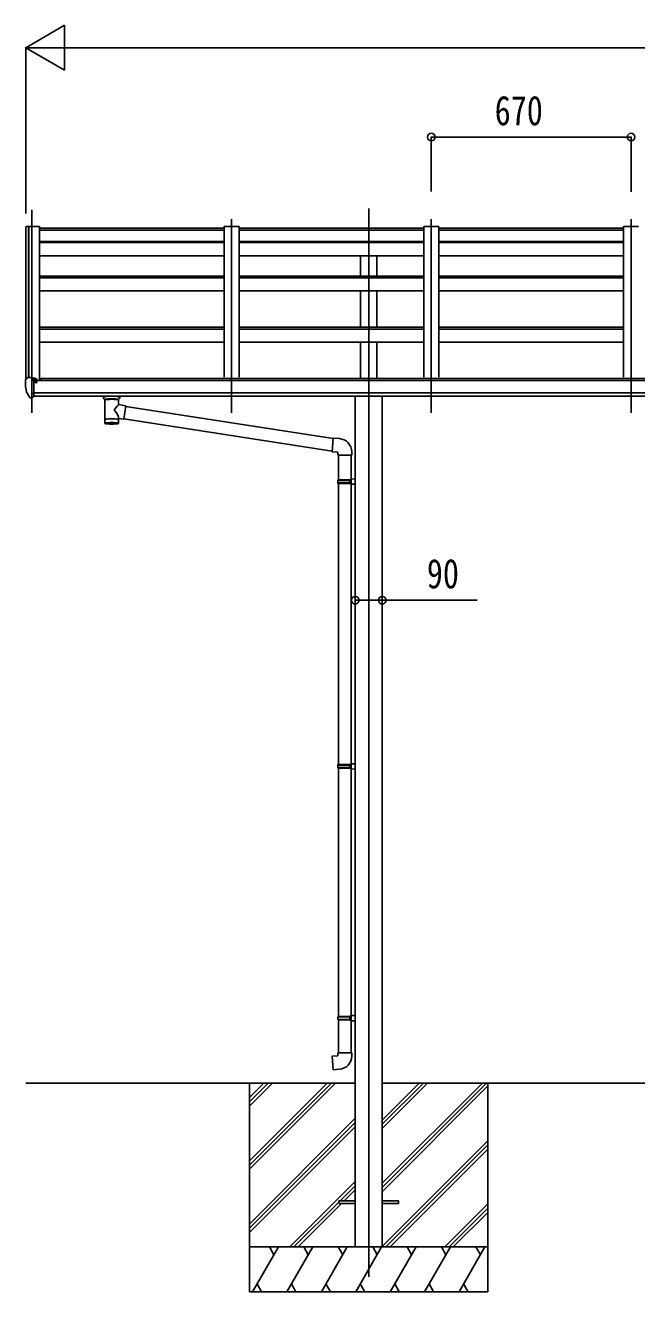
# Model space of a CAD drawing. Units: millimetres, scale not verified. Extents: x -12615 to 12615, y -8910 to 8910.
# Drawn here: x -1383 to 668, y -4915 to -664 of the extents above; entities that cross this region are included whole.
import ezdxf
from ezdxf.enums import TextEntityAlignment as Align

# ---------------------------------------------------------------- set-up
doc = ezdxf.new("R2010")
doc.units = ezdxf.units.MM
doc.header["$LTSCALE"] = 50
for name, color, linetype in [('0-4_YKK_12', 2, 'Continuous'), ('0-5_YKK_13', 4, 'Continuous'), ('0-6_YKK_A1', 4, 'Continuous'), ('0-7_YKK_D', 6, 'Continuous')]:
    doc.layers.add(name, color=color, linetype=linetype)
doc.styles.add('ＭＳ ゴシック', font='')
doc.styles.get('ＭＳ ゴシック').set_extended_font_data('MS Gothic')

msp = doc.modelspace()

# ---------------------------------------------------------------- linework, layer by layer
at = {"layer": '0-4_YKK_12'}
for p, q in [((-1360.94, -1282.92), (-1360.94, -1964.89)), ((-690.94, -1964.89), (-690.94, -1314.6)), ((-230.94, -1278.18), (-230.94, -4864.98)), ((-20.94, -1964.89), (-20.94, -1314.6)), ((649.06, -1964.89), (649.06, -1314.6))]:
    msp.add_line(p, q, dxfattribs=at)
at = {"layer": '0-5_YKK_13'}
for p, q in [((-715.94, -1344.81), (-1335.94, -1344.81)), ((-45.94, -1344.81), (-665.94, -1344.81)), ((624.06, -1344.81), (4.06, -1344.81)), ((-1382.94, -1854.94), (-1382.94, -1855.57)), ((-1376.03, -1846.14), (-1380.1, -1851.94)), ((-1360.94, -1914.07), (-1360.94, -1845.57)), ((-1359.44, -1846.49), (-1360.94, -1846.49)), ((-1354.44, -1855.3), (-1360.94, -1854.91)), ((-1359.44, -1846.49), (-1359.44, -1852.66)), ((-1349.77, -1847.98), (-1359.44, -1847.26)), ((-1359.44, -1850.26), (-1345.44, -1850.31)), ((-1349.97, -1860.49), (-1349.44, -1860.49)), ((-1349.44, -1860.49), (-1349.14, -1860.49)), ((-1348.94, -1850.3), (-1348.94, -1848.4)), ((-1344.44, -1851.42), (-1344.44, -1855.75)), ((-1368.56, -1912.26), (-1378.31, -1896.88)), ((-1360.94, -1911.87), (-1360.44, -1911.87)), ((-1360.44, -1911.87), (-1359.94, -1910.87)), ((-1354.44, -1910.87), (-1359.94, -1910.87)), ((-1120.44, -1915.07), (-1120.44, -1908.96)), ((-1066.44, -1915.07), (-1066.44, -1908.96)), ((-1362.44, -1913.98), (-1366.15, -1913.75)), ((-1362.44, -1913.98), (-1360.94, -1914.07)), ((-1116.34, -1919.58), (-1116.36, -1999.87)), ((-1070.54, -1937.15), (-1070.54, -1919.56)), ((-1045.32, -1941.06), (-1070.54, -1937.14)), ((-1045.32, -1941.06), (-1052.34, -1986.31)), ((-350.21, -2050.96), (-1045.63, -1943.07)), ((-1070.53, -1999.87), (-1070.54, -1983.24)), ((-1070.54, -1983.49), (-1052.34, -1986.31)), ((-353.88, -2092.89), (-1052.07, -1984.57)), ((-329.22, -2051.02), (-350.06, -2049.19)), ((-334.14, -2106.76), (-288.14, -2106.76)), ((-332.14, -2106.76), (-332.14, -2189.42)), ((-290.14, -2106.76), (-290.14, -2186.86)), ((-288.14, -2106.76), (-288.14, -2095.85)), ((-334.14, -2191.42), (-333.14, -2189.42)), ((-334.14, -2191.42), (-290.14, -2191.42)), ((-334.14, -2191.42), (-334.14, -2199.42)), ((-334.14, -2199.42), (-290.14, -2199.42)), ((-334.14, -2199.42), (-333.14, -2201.42)), ((-333.14, -2189.42), (-290.14, -2189.42)), ((-333.14, -2201.42), (-290.14, -2201.42)), ((-332.14, -2201.42), (-332.14, -3145.61)), ((-294.62, -2191.42), (-295.05, -2189.42)), ((-292.14, -2186.92), (-276.14, -2186.45)), ((-292.14, -2188.92), (-292.14, -2186.92)), ((-292.14, -2188.92), (-290.14, -2188.92)), ((-292.14, -2203.92), (-292.14, -2201.92)), ((-292.14, -2203.92), (-276.14, -2204.39)), ((-290.14, -2203.98), (-290.14, -3143.05)), ((-276.14, -2186.45), (-276.14, -2204.39)), ((-334.14, -3147.61), (-333.14, -3145.61)), ((-333.14, -3145.61), (-290.14, -3145.61)), ((-294.62, -3147.61), (-295.05, -3145.61)), ((-292.14, -3143.11), (-276.14, -3142.64)), ((-292.14, -3145.11), (-292.14, -3143.11)), ((-292.14, -3145.11), (-290.14, -3145.11)), ((-276.14, -3142.64), (-276.14, -3160.58)), ((-334.14, -3147.61), (-290.14, -3147.61)), ((-334.14, -3147.61), (-334.14, -3155.61)), ((-334.14, -3155.61), (-290.14, -3155.61)), ((-334.14, -3155.61), (-333.14, -3157.61)), ((-333.14, -3157.61), (-290.14, -3157.61)), ((-332.14, -3157.61), (-332.14, -3990.77)), ((-292.14, -3160.11), (-292.14, -3158.11)), ((-292.14, -3160.11), (-276.14, -3160.58)), ((-290.14, -3160.17), (-290.14, -3988.21)), ((-334.14, -3992.77), (-333.14, -3990.77)), ((-334.14, -3992.77), (-290.14, -3992.77)), ((-334.14, -3992.77), (-334.14, -4000.77)), ((-333.14, -3990.77), (-290.14, -3990.77)), ((-294.62, -3992.77), (-295.05, -3990.77)), ((-292.14, -3988.27), (-276.14, -3987.8)), ((-292.14, -3990.27), (-292.14, -3988.27)), ((-292.14, -3990.27), (-290.14, -3990.27)), ((-276.14, -3987.8), (-276.14, -4005.74)), ((-334.14, -4000.77), (-290.14, -4000.77)), ((-334.14, -4000.77), (-333.14, -4002.77)), ((-333.14, -4002.77), (-290.14, -4002.77)), ((-332.14, -4002.77), (-332.14, -4112.77)), ((-292.14, -4005.27), (-292.14, -4003.27)), ((-292.14, -4005.27), (-276.14, -4005.74)), ((-290.14, -4005.33), (-290.14, -4112.77)), ((-334.14, -4112.77), (-288.14, -4112.77)), ((-334.14, -4122.77), (-334.14, -4112.77)), ((-288.14, -4112.77), (-288.14, -4123.69)), ((-330.94, -4610.45), (-330.94, -4619.45)), ((-330.94, -4610.45), (-275.94, -4610.45)), ((-330.94, -4619.45), (-275.94, -4619.45)), ((-185.94, -4610.45), (-130.94, -4610.45)), ((-185.94, -4619.45), (-130.94, -4619.45)), ((-130.94, -4610.45), (-130.94, -4619.45))]:
    msp.add_line(p, q, dxfattribs=at)
for points in [[(-1360.94, -1845.57), (-1372.94, -1845.57), (-1375.27, -1845.71)], [(-1354.44, -1910.87), (-1354.44, -1852.66), (-1359.44, -1852.66)], [(-1349.77, -1847.98), (-1349.6, -1848), (-1349.44, -1848.03), (-1349.3, -1848.08), (-1349.17, -1848.13), (-1349.07, -1848.19), (-1349, -1848.26), (-1348.96, -1848.33), (-1348.94, -1848.4)], [(-1349.14, -1859.3), (-1349.14, -1860.49), (-1344.44, -1860.49)], [(-1344.44, -1858.87), (-1344.44, -1860.49), (-1343.97, -1860.49)], [(-1360.94, -1900.18), (-1357.78, -1899.77), (-1354.44, -1899.34)], [(-1120.4, -1915.13), (-1120.43, -1914.78), (-1120.18, -1913.82), (-1119.66, -1912.94), (-1118.86, -1912.1), (-1117.74, -1911.3), (-1116.34, -1910.57)], [(-1070.54, -1910.59), (-1070.31, -1910.68), (-1068.95, -1911.42), (-1067.84, -1912.26), (-1067.08, -1913.13), (-1066.62, -1914.03), (-1066.45, -1914.91)], [(-1120.4, -1915.02), (-1120.43, -1915.37), (-1120.18, -1916.33), (-1119.66, -1917.21), (-1118.86, -1918.05), (-1117.74, -1918.85), (-1116.34, -1919.58)], [(-1070.54, -1919.56), (-1070.31, -1919.47), (-1068.95, -1918.73), (-1067.84, -1917.89), (-1067.08, -1917.02), (-1066.62, -1916.12), (-1066.45, -1915.24)], [(-350.06, -2049.19), (-354.06, -2095.02), (-334.14, -2096.76), (-334.14, -2106.76)], [(-294.62, -2191.42), (-294.62, -2199.42), (-295.05, -2201.42)], [(-292.14, -2201.92), (-290.14, -2201.92), (-290.14, -2188.92)], [(-292.14, -3158.11), (-290.14, -3158.11), (-290.14, -3145.11)], [(-294.62, -3147.61), (-294.62, -3155.61), (-295.05, -3157.61)], [(-294.62, -3992.77), (-294.62, -4000.77), (-295.05, -4002.77)], [(-292.14, -4003.27), (-290.14, -4003.27), (-290.14, -3990.27)], [(-329.22, -4168.51), (-350.06, -4170.34), (-354.06, -4124.51), (-334.14, -4122.77)]]:
    msp.add_lwpolyline(points, dxfattribs=at)
for centre, radius, start, end in [((-1379.94, -1854.94), 3, 93, 180), ((-1190.45, -1855.57), 192.49, 180.0008, 192.1233), ((-1375.21, -1846.71), 1, 93.5, 145), ((-1346.94, -1860.49), 2.5, 151.64236, 180), ((-1346.94, -1860.49), 2.5, 0, 151.64236), ((-1375.71, -1895.38), 3, 191.83348, 210), ((-1365.97, -1910.76), 3, 210, 266.5), ((-1103.37, -1960.29), 51.38, 92.46126, 104.61963), ((-1083.49, -1960.29), 51.38, 75.38037, 87.53874), ((-333.14, -2095.85), 45, 0, 85), ((-333.14, -4123.69), 45, 275, 0)]:
    msp.add_arc(centre, radius, start, end, dxfattribs=at)
for centre, major_axis, ratio, start_param, end_param in [((-1345.44, -1851.42), (-0.02, 1.1), 0.906239, 4.6917496, 6.2625459), ((-1093.44, -1920.77), (-22.91, -0.42), 0.072511, 4.711586, 6.2823824), ((-1093.42, -1919.14), (-22.91, -0.42), 0.072511, 4.711586, 6.2823824), ((-1093.47, -1919.15), (22.92, -0.42), 0.07247, 0.0008089, 1.5716053), ((-1093.47, -1920.77), (22.92, -0.42), 0.07247, 0.0008089, 1.5716053), ((-1093.44, -1956.7), (-22.81, 26.62), 0.234429, 3.1563334, 4.5976381), ((-1090.89, -1959.34), (20.32, 22.25), 0.045535, 4.9756507, 6.2441899), ((-1082.44, -1915.07), (16, 0), 0.361356, 0, 0.0194874), ((-1082.44, -1915.07), (16, 0), 0.361356, 6.2636979, 6.2831853), ((-1093.44, -1999.87), (22.92, 0), 0.101955, 6.2829723, 9.4248207), ((-1093.44, -1987.43), (22.91, 0), 0.122865, 6.2831853, 9.424778), ((-1093.44, -1999.87), (22.92, 0), 0.101955, 3.1415499, 6.2833984)]:
    msp.add_ellipse(centre, major_axis=major_axis, ratio=ratio, start_param=start_param, end_param=end_param, dxfattribs=at)
at = {"layer": '0-6_YKK_A1'}
for p, q in [((-1380.93, -1340.03), (-1380.95, -1852.11)), ((-1379.99, -1339.15), (-1372.16, -1338.74)), ((-1371.94, -1338.81), (-1371.94, -1845.57)), ((-1371.86, -1338.93), (-1371.24, -1340.55)), ((-1335.94, -1338.72), (-1335.94, -1855.75)), ((-1335.94, -1351.72), (-715.94, -1351.72)), ((-715.94, -1338.72), (-715.94, -1845.34)), ((-665.94, -1338.72), (-715.94, -1338.72)), ((-665.94, -1338.72), (-665.94, -1845.34)), ((-665.94, -1351.72), (-45.94, -1351.72)), ((-45.94, -1338.72), (-45.94, -1845.34)), ((4.06, -1338.72), (-45.94, -1338.72)), ((4.06, -1338.72), (4.06, -1845.34)), ((4.06, -1351.72), (624.06, -1351.72)), ((624.06, -1338.72), (624.06, -1845.34)), ((674.06, -1338.72), (624.06, -1338.72)), ((-1335.94, -1389.52), (-715.94, -1389.52)), ((-1335.94, -1392.63), (-715.94, -1392.63)), ((-665.94, -1389.52), (-45.94, -1389.52)), ((-665.94, -1392.63), (-45.94, -1392.63)), ((4.06, -1389.52), (624.06, -1389.52)), ((4.06, -1392.63), (624.06, -1392.63)), ((-1335.94, -1437.28), (-715.94, -1437.28)), ((-665.94, -1437.28), (-45.94, -1437.28)), ((-258.44, -1504.19), (-258.44, -1437.28)), ((-203.44, -1504.19), (-203.44, -1437.28)), ((4.06, -1437.28), (624.06, -1437.28)), ((-1335.94, -1505.53), (-715.94, -1505.53)), ((-1335.94, -1511.72), (-715.94, -1511.72)), ((-665.94, -1505.53), (-45.94, -1505.53)), ((-665.94, -1511.72), (-45.94, -1511.72)), ((4.06, -1505.53), (624.06, -1505.53)), ((4.06, -1511.72), (624.06, -1511.72)), ((-1335.94, -1555.54), (-715.94, -1555.54)), ((-665.94, -1555.54), (-45.94, -1555.54)), ((-258.44, -1677.08), (-258.44, -1555.54)), ((-203.44, -1677.08), (-203.44, -1555.54)), ((4.06, -1555.54), (624.06, -1555.54)), ((-1335.94, -1677.08), (-715.94, -1677.08)), ((-1335.94, -1684.08), (-715.94, -1684.08)), ((-665.94, -1677.08), (-45.94, -1677.08)), ((-665.94, -1684.08), (-45.94, -1684.08)), ((4.06, -1677.08), (624.06, -1677.08)), ((4.06, -1684.08), (624.06, -1684.08)), ((-1335.94, -1727.63), (-715.94, -1727.63)), ((-665.94, -1727.63), (-45.94, -1727.63)), ((-258.44, -1849.04), (-258.44, -1727.63)), ((-203.44, -1849.04), (-203.44, -1727.63)), ((4.06, -1727.63), (624.06, -1727.63)), ((3992.56, -1855.75), (-1354.44, -1855.75)), ((-1330.94, -1855.75), (-1330.94, -1849.04)), ((3969.06, -1849.04), (-1330.94, -1849.04)), ((-1354.44, -1896.97), (3992.56, -1896.97)), ((3992.56, -1908.82), (-1354.44, -1908.75)), ((-276.14, -1908.91), (-276.14, -4764.98)), ((-185.74, -1908.91), (-185.74, -4764.98)), ((-1380.94, -4214.96), (-276.14, -4214.96)), ((-630.94, -4214.96), (-630.94, -4914.96)), ((-630.94, -4475.69), (-370.21, -4214.96)), ((-630.94, -4489.83), (-356.07, -4214.96)), ((-630.94, -4503.97), (-341.93, -4214.96)), ((-630.94, -4291.84), (-554.06, -4214.96)), ((-630.94, -4277.7), (-568.2, -4214.96)), ((-630.94, -4263.56), (-582.34, -4214.96)), ((-185.74, -4214.96), (2823.86, -4214.96)), ((-185.74, -4550.99), (150.29, -4214.96)), ((-185.74, -4367.14), (-33.56, -4214.96)), ((-185.74, -4353), (-47.7, -4214.96)), ((-185.74, -4338.86), (-61.84, -4214.96)), ((-185.74, -4565.13), (164.06, -4215.33)), ((-185.74, -4579.27), (169.06, -4224.47)), ((169.06, -4214.96), (169.06, -4914.96)), ((-630.94, -4687.82), (-276.14, -4333.02)), ((-630.94, -4701.96), (-276.14, -4347.16)), ((-630.94, -4716.1), (-276.14, -4361.31)), ((-185.74, -4763.12), (169.06, -4408.32)), ((-173.44, -4764.96), (169.06, -4422.46)), ((-159.3, -4764.96), (169.06, -4436.6)), ((-495.95, -4764.96), (-276.14, -4545.15)), ((-327.3, -4610.45), (-276.14, -4559.29)), ((-313.15, -4610.45), (-276.14, -4573.44)), ((-481.81, -4764.96), (-330.94, -4614.09)), ((-467.66, -4764.96), (-322.15, -4619.45)), ((24.55, -4764.96), (169.06, -4620.45)), ((38.69, -4764.96), (169.06, -4634.59)), ((52.84, -4764.96), (169.06, -4648.74)), ((169.06, -4764.96), (-630.94, -4764.96)), ((-620.65, -4914.96), (-534.05, -4764.96)), ((-549.05, -4790.94), (-564.05, -4764.96)), ((-505.18, -4914.96), (-418.58, -4764.96)), ((-433.58, -4790.94), (-448.58, -4764.96)), ((-389.71, -4914.96), (-303.11, -4764.96)), ((-318.11, -4790.94), (-333.11, -4764.96)), ((-274.24, -4914.96), (-187.64, -4764.96)), ((-202.64, -4790.94), (-217.64, -4764.96)), ((-158.77, -4914.96), (-72.17, -4764.96)), ((-87.17, -4790.94), (-102.17, -4764.96)), ((-43.3, -4914.96), (43.3, -4764.96)), ((13.3, -4764.96), (28.3, -4790.94)), ((72.17, -4914.96), (158.77, -4764.96)), ((143.77, -4790.94), (128.77, -4764.96)), ((-630.94, -4914.96), (169.06, -4914.96)), ((-605.65, -4888.98), (-590.65, -4914.96)), ((-490.18, -4888.98), (-475.18, -4914.96)), ((-374.71, -4888.98), (-359.71, -4914.96)), ((-259.24, -4888.98), (-244.24, -4914.96)), ((-143.77, -4888.98), (-128.77, -4914.96)), ((-28.3, -4888.98), (-13.3, -4914.96)), ((87.17, -4888.98), (102.17, -4914.96))]:
    msp.add_line(p, q, dxfattribs=at)
msp.add_lwpolyline([(-1371.24, -1845.57), (-1371.24, -1338.72), (-1335.94, -1338.72)], dxfattribs=at)
msp.add_circle((-1346.97, -1860.49), 3, dxfattribs=at)
for centre, radius, start, end in [((-1379.94, -1340.14), 1, 93, 173.32986), ((-1372.14, -1339.04), 0.301, 21.06327, 92.86679)]:
    msp.add_arc(centre, radius, start, end, dxfattribs=at)
at = {"layer": '0-7_YKK_D'}
for p, q in [((-1380.94, -738.72), (-1251.04, -663.72)), ((-1251.04, -813.72), (-1251.04, -663.72)), ((-1380.94, -1295.47), (-1380.94, -737.72)), ((-1380.94, -738.72), (-1251.04, -813.72)), ((-1380.94, -738.72), (-1121.13, -738.72)), ((-1230.94, -738.72), (3869.06, -738.72)), ((-20.94, -1221.47), (-20.94, -1037.72)), ((-20.94, -1038.72), (649.06, -1038.72)), ((649.06, -1222.47), (649.06, -1037.72))]:
    msp.add_line(p, q, dxfattribs=at)
msp.add_lwpolyline([(-276.14, -2593.54), (-185.74, -2593.54), (132.46, -2593.54)], dxfattribs=at)
for centre in [(-20.94, -1038.72), (649.06, -1038.72), (-276.14, -2593.54), (-185.74, -2593.54)]:
    msp.add_circle(centre, 12.75, dxfattribs=at)

# ---------------------------------------------------------------- texts
at = {"layer": '0-7_YKK_D', "style": 'ＭＳ ゴシック', "width": 0.8}
for s, p in [('670', (191.66, -1028.72)), ('90', (-35.94, -2583.54))]:
    msp.add_text(s, height=98.97, dxfattribs=at).set_placement(p, align=Align.BOTTOM_LEFT)

doc.saveas('drawing.dxf')
